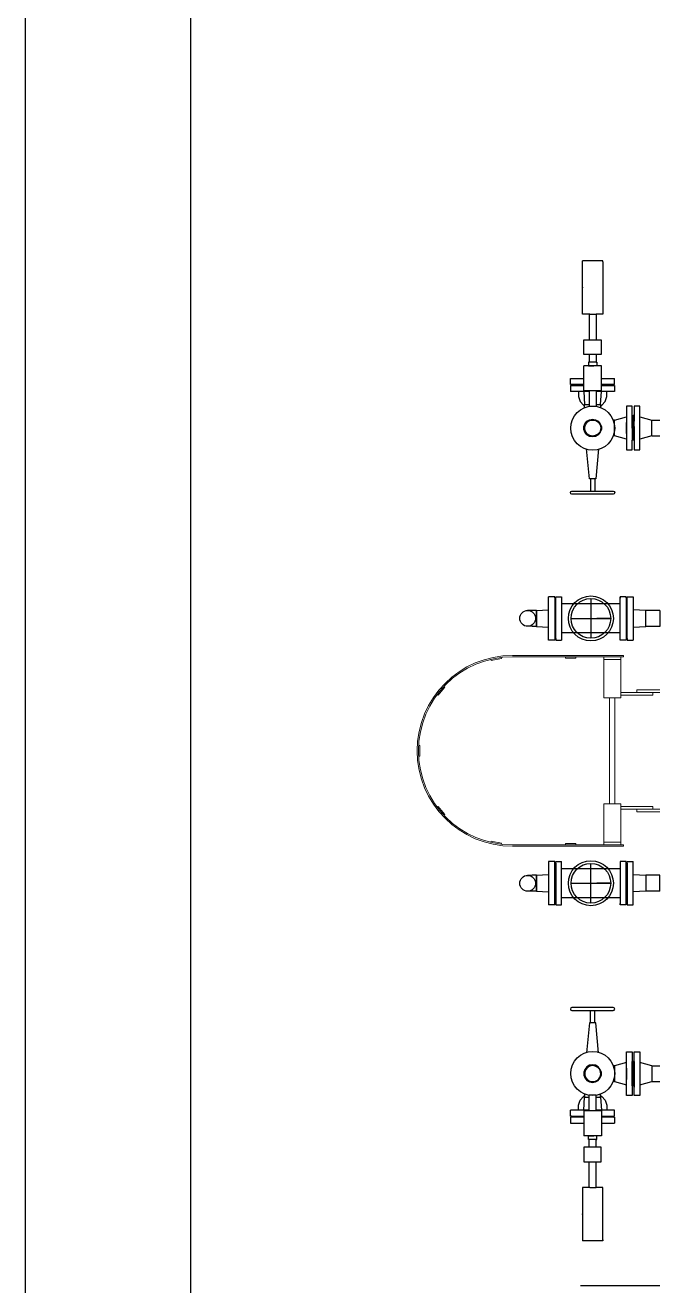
# Model space of a CAD drawing. Header units: millimetres. Extents: x 115735 to 194929, y 30422 to 45272.
# Drawn here: x 173904 to 176302, y 32938 to 37698 of the extents above; entities that cross this region are included whole.
import ezdxf

# ---------------------------------------------------------------- set-up
doc = ezdxf.new("R2010")
doc.units = ezdxf.units.MM
doc.layers.add('09图框与明细表层', color=4, linetype='Continuous')
doc.layers.add('ST_MA_EQUI', color=7, linetype='Continuous', lineweight=15)

msp = doc.modelspace()

# ---------------------------------------------------------------- linework, layer by layer
at = {"color": 0, "lineweight": -3, "ltscale": 10}
for p, q in [((176009.7, 36804.2), (176009.7, 36808.6)), ((176086, 36808.6), (176009.7, 36808.6)), ((176009.7, 36792.9), (176009.7, 36804.2)), ((176086, 36804.2), (176086, 36808.6)), ((176086, 36804.2), (176086, 36792.9)), ((176009.7, 36773.9), (176009.7, 36792.9)), ((176009.7, 36750.3), (176009.7, 36773.9)), ((176009.7, 36722.2), (176009.7, 36750.3)), ((176086, 36792.9), (176086, 36773.9)), ((176086, 36773.9), (176086, 36750.3)), ((176086, 36750.3), (176086, 36722.2)), ((176009.7, 36694.2), (176009.7, 36722.2)), ((176009.7, 36708.8), (176009.7, 36706.5)), ((176086, 36722.2), (176086, 36694.2)), ((176009.7, 36666.1), (176009.7, 36694.2)), ((176009.7, 36642.5), (176009.7, 36666.1)), ((176086, 36694.2), (176086, 36666.1)), ((176086, 36666.1), (176086, 36642.5)), ((176009.7, 36623.4), (176009.7, 36642.5)), ((176009.7, 36611.1), (176009.7, 36623.4)), ((176009.7, 36607.7), (176009.7, 36611.1)), ((176034.4, 36607.7), (176009.7, 36607.7)), ((176037.8, 36607.7), (176034.4, 36607.7)), ((176034.4, 36607.7), (176034.4, 36510.7)), ((176037.8, 36607.7), (176061.3, 36607.7)), ((176061.3, 36607.7), (176061.3, 36510.7)), ((176086, 36607.7), (176061.3, 36607.7)), ((176086, 36642.5), (176086, 36623.4)), ((176086, 36623.4), (176086, 36611.1)), ((176086, 36611.1), (176086, 36607.7)), ((176014.7, 36510.7), (176080.7, 36510.7)), ((176014.7, 36455), (176014.7, 36510.7)), ((176080.7, 36510.7), (176080.7, 36455)), ((176080.7, 36455), (176014.7, 36455)), ((176032.7, 36425.4), (176032.7, 36411.8)), ((176035.4, 36425.4), (176032.7, 36425.4)), ((176035.4, 36455), (176035.4, 36425.4)), ((176043.6, 36425.4), (176035.4, 36425.4)), ((176053.2, 36425.4), (176043.6, 36425.4)), ((176061.3, 36425.4), (176053.2, 36425.4)), ((176061.3, 36455), (176061.3, 36425.4)), ((176061.3, 36425.4), (176064.1, 36425.4)), ((176064.1, 36425.4), (176064.1, 36411.8)), ((176015.4, 36317.7), (176015.4, 36411.8)), ((176081.3, 36411.8), (176015.4, 36411.8)), ((176032.7, 36411.8), (176035.4, 36411.8)), ((176035.4, 36411.8), (176043.6, 36411.8)), ((176043.6, 36411.8), (176053.2, 36411.8)), ((176081.3, 36317.7), (176081.3, 36411.8)), ((175964.8, 36341.7), (175964.8, 36364.2)), ((175964.8, 36364.2), (175968.2, 36364.2)), ((175968.2, 36341.7), (175964.8, 36341.7)), ((175968.2, 36337.2), (175964.8, 36337.2)), ((175964.8, 36337.2), (175964.8, 36314.8)), ((175968.2, 36364.2), (175978.3, 36364.2)), ((175978.3, 36341.7), (175968.2, 36341.7)), ((175968.2, 36337.2), (175978.3, 36337.2)), ((175978.3, 36364.2), (175994, 36364.2)), ((175994, 36341.7), (175978.3, 36341.7)), ((175978.3, 36337.2), (175994, 36337.2)), ((175991.7, 36337.2), (175991.7, 36341.7)), ((175994, 36364.2), (176013.1, 36364.2)), ((176013.1, 36341.7), (175994, 36341.7)), ((175994, 36337.2), (176013.1, 36337.2)), ((176082.7, 36364.2), (176102.9, 36364.2)), ((176102.9, 36341.7), (176082.7, 36341.7)), ((176082.7, 36337.2), (176102.9, 36337.2)), ((176102.9, 36364.2), (176117.5, 36364.2)), ((176117.5, 36341.7), (176102.9, 36341.7)), ((176102.9, 36337.2), (176117.5, 36337.2)), ((176104, 36341.7), (176104, 36337.2)), ((176117.5, 36364.2), (176127.6, 36364.2)), ((176127.6, 36341.7), (176117.5, 36341.7)), ((176117.5, 36337.2), (176127.6, 36337.2)), ((176127.6, 36364.2), (176130.9, 36364.2)), ((176127.6, 36341.7), (176130.9, 36341.7)), ((176127.6, 36337.2), (176130.9, 36337.2)), ((176130.9, 36341.7), (176130.9, 36364.2)), ((176130.9, 36337.2), (176130.9, 36314.8)), ((175968.2, 36314.8), (175964.8, 36314.8)), ((175978.3, 36314.8), (175968.2, 36314.8)), ((175994, 36314.8), (175978.3, 36314.8)), ((176013.1, 36314.8), (175994, 36314.8)), ((175995.1, 36314.8), (175995.1, 36295.7)), ((175995.1, 36295.7), (176000.7, 36277.7)), ((176000.7, 36277.7), (176013.1, 36263.1)), ((176036.6, 36314.8), (176013.1, 36314.8)), ((176014.2, 36314.8), (176017.6, 36266.5)), ((176081.3, 36317.7), (176015.4, 36317.7)), ((176035.4, 36317.7), (176035.4, 36258.3)), ((176082.7, 36314.8), (176060.2, 36314.8)), ((176061.3, 36317.7), (176061.3, 36258.3)), ((176078.2, 36266.5), (176081.5, 36314.8)), ((176102.9, 36314.8), (176082.7, 36314.8)), ((176082.7, 36263.1), (176095, 36277.7)), ((176095, 36277.7), (176101.7, 36295.7)), ((176101.7, 36295.7), (176101.7, 36314.8)), ((176117.5, 36314.8), (176102.9, 36314.8)), ((176127.6, 36314.8), (176117.5, 36314.8)), ((176130.9, 36314.8), (176127.6, 36314.8)), ((176013.1, 36263.1), (176017.6, 36259.8)), ((176017.6, 36253), (176017.6, 36266.5)), ((176017.6, 36266.5), (176034.4, 36266.5)), ((176017.6, 36266.5), (176034.4, 36266.5)), ((176020.9, 36266.5), (176034.4, 36266.5)), ((176061.3, 36258.3), (176035.4, 36258.3)), ((176061.3, 36266.5), (176075.9, 36266.5)), ((176061.3, 36266.5), (176078.2, 36266.5)), ((176061.3, 36266.5), (176078.2, 36266.5)), ((176078.2, 36266.5), (176078.2, 36253)), ((176078.2, 36259.8), (176082.7, 36263.1)), ((176196.9, 36259.8), (176175.9, 36259.8)), ((176175.9, 36259.8), (176175.9, 36094.8)), ((176196.9, 36177.3), (176196.9, 36259.8)), ((176205.4, 36259.8), (176205.4, 36202.7)), ((176205.4, 36259.8), (176205.4, 36202.7)), ((176226.4, 36259.8), (176205.4, 36259.8)), ((176205.4, 36136.5), (176205.4, 36228.5)), ((176226.4, 36140.5), (176226.4, 36259.8)), ((176015.3, 36183.4), (176018.7, 36193.5)), ((176015.3, 36171.1), (176015.3, 36183.4)), ((176018.7, 36193.5), (176026.5, 36202.5)), ((176018.7, 36182.3), (176022, 36192.4)), ((176018.7, 36172.2), (176018.7, 36182.3)), ((176022, 36192.4), (176028.8, 36200.3)), ((176026.5, 36202.5), (176036.6, 36208.1)), ((176028.8, 36200.3), (176037.8, 36205.9)), ((176036.6, 36208.1), (176047.9, 36210.4)), ((176037.8, 36205.9), (176047.9, 36207)), ((176047.9, 36210.4), (176059.1, 36208.1)), ((176047.9, 36207), (176053.4, 36206.8)), ((176053.4, 36206.8), (176058.7, 36205.6)), ((176058.7, 36205.6), (176063.4, 36203.6)), ((176059.1, 36208.1), (176069.2, 36202.5)), ((176063.4, 36203.6), (176067.7, 36200.7)), ((176067.7, 36200.7), (176071.4, 36197.1)), ((176069.2, 36202.5), (176077, 36193.5)), ((176071.4, 36197.1), (176074.4, 36193)), ((176074.4, 36193), (176076.6, 36188.3)), ((176076.6, 36188.3), (176078.1, 36183.2)), ((176077, 36193.5), (176081.5, 36183.4)), ((176078.1, 36183.2), (176078.6, 36177.8)), ((176078.6, 36177.8), (176078.2, 36172.2)), ((176081.5, 36183.4), (176081.5, 36171.1)), ((176130.9, 36207.3), (176125.2, 36207.3)), ((176130.9, 36207.3), (176175.9, 36219.3)), ((176130.9, 36147.3), (176130.9, 36207.3)), ((176175.9, 36219.3), (176175.9, 36135.3)), ((176175.9, 36156.7), (176175.9, 36198.7)), ((176198.9, 36223.3), (176196.9, 36223.3)), ((176196.9, 36223.3), (176196.9, 36131.3)), ((176203.4, 36223.3), (176198.9, 36223.3)), ((176198.9, 36223.3), (176198.9, 36131.3)), ((176198.9, 36177.3), (176198.9, 36223.3)), ((176198.9, 36131.3), (176198.9, 36223.3)), ((176198.9, 36207.3), (176198.9, 36147.3)), ((176203.4, 36131.3), (176203.4, 36223.3)), ((176205.4, 36223.3), (176203.4, 36223.3)), ((176203.4, 36147.3), (176203.4, 36207.3)), ((176203.4, 36177.3), (176203.4, 36131.3)), ((176205.4, 36131.3), (176205.4, 36223.3)), ((176205.4, 36131.3), (176205.4, 36223.3)), ((176205.4, 36182.5), (176205.4, 36100)), ((176205.4, 36177.3), (176205.4, 36094.8)), ((176226.4, 36219.3), (176271.4, 36207.3)), ((176226.4, 36094.8), (176226.4, 36219.3)), ((176226.4, 36219.3), (176271.4, 36207.3)), ((176271.4, 36207.3), (176301.9, 36207.3)), ((176271.4, 36147.3), (176271.4, 36207.3)), ((176271.4, 36207.3), (176301.9, 36207.3)), ((176271.4, 36147.3), (176271.4, 36207.3)), ((176018.7, 36161), (176015.3, 36171.1)), ((176022, 36162.1), (176018.7, 36172.2)), ((176026.5, 36152), (176018.7, 36161)), ((176028.8, 36154.3), (176022, 36162.1)), ((176036.6, 36145.3), (176026.5, 36152)), ((176037.8, 36148.6), (176028.8, 36154.3)), ((176047.9, 36144.2), (176036.6, 36145.3)), ((176047.9, 36146.4), (176037.8, 36148.6)), ((176058, 36148.6), (176047.9, 36146.4)), ((176059.1, 36145.3), (176047.9, 36144.2)), ((176068.1, 36154.3), (176058, 36148.6)), ((176069.2, 36152), (176059.1, 36145.3)), ((176074.8, 36162.1), (176068.1, 36154.3)), ((176077, 36161), (176069.2, 36152)), ((176078.2, 36172.2), (176074.8, 36162.1)), ((176081.5, 36171.1), (176077, 36161)), ((176130.9, 36147.3), (176125.2, 36147.3)), ((176175.9, 36135.3), (176130.9, 36147.3)), ((176196.9, 36131.3), (176198.9, 36131.3)), ((176196.9, 36094.8), (176196.9, 36131.3)), ((176198.9, 36131.3), (176198.9, 36147.3)), ((176203.4, 36131.3), (176198.9, 36131.3)), ((176203.4, 36131.3), (176205.4, 36131.3)), ((176203.4, 36131.3), (176205.4, 36131.3)), ((176271.4, 36147.3), (176226.4, 36135.3)), ((176271.4, 36147.3), (176226.4, 36135.3)), ((176271.4, 36147.3), (176301.9, 36147.3)), ((176271.4, 36147.3), (176301.9, 36147.3)), ((176035.9, 35984.9), (176024.9, 36098.7)), ((176070.8, 36098.7), (176059.9, 35984.9)), ((176175.9, 36094.8), (176196.9, 36094.8)), ((176205.4, 36094.8), (176226.4, 36094.8)), ((175965.7, 35937.5), (175969.9, 35939.3)), ((175969.9, 35939.3), (176125.9, 35939.3)), ((176059.9, 35984.9), (176035.9, 35984.9)), ((176039.9, 35984.9), (176039.9, 35939.3)), ((176055.9, 35984.9), (176055.9, 35939.3)), ((176125.9, 35939.3), (176130, 35937.5)), ((175964, 35933.3), (175965.7, 35937.5)), ((175965.7, 35929.1), (175964, 35933.3)), ((175969.9, 35927.3), (175965.7, 35929.1)), ((175985.3, 35927.3), (175969.9, 35927.3)), ((176125.9, 35927.3), (175985.3, 35927.3)), ((176130, 35929.1), (176125.9, 35927.3)), ((176130, 35937.5), (176131.7, 35933.3)), ((176131.7, 35933.3), (176130, 35929.1)), ((175965.7, 33987.5), (175964, 33983.2)), ((175969.9, 33989.2), (175965.7, 33987.5)), ((175985.3, 33989.2), (175969.9, 33989.2)), ((176125.9, 33989.2), (175985.3, 33989.2)), ((176130, 33987.5), (176125.9, 33989.2)), ((176131.7, 33983.2), (176130, 33987.5)), ((175964, 33983.2), (175965.7, 33979)), ((175965.7, 33979), (175969.9, 33977.2)), ((175969.9, 33977.2), (176125.9, 33977.2)), ((176039.9, 33931.6), (176039.9, 33977.2)), ((176055.9, 33931.6), (176055.9, 33977.2)), ((176125.9, 33977.2), (176130, 33979)), ((176130, 33979), (176131.7, 33983.2)), ((176035.9, 33931.6), (176024.9, 33817.9)), ((176059.9, 33931.6), (176035.9, 33931.6)), ((176070.8, 33817.9), (176059.9, 33931.6)), ((176175.9, 33656.8), (176175.9, 33821.8)), ((176175.9, 33821.8), (176196.9, 33821.8)), ((176196.9, 33821.8), (176196.9, 33785.3)), ((176205.4, 33739.3), (176205.4, 33821.8)), ((176205.4, 33821.8), (176226.4, 33821.8)), ((176205.4, 33734), (176205.4, 33816.5)), ((176226.4, 33821.8), (176226.4, 33697.3)), ((176018.7, 33755.5), (176015.3, 33745.4)), ((176026.5, 33764.5), (176018.7, 33755.5)), ((176022, 33754.4), (176018.7, 33744.3)), ((176028.8, 33762.3), (176022, 33754.4)), ((176036.6, 33771.3), (176026.5, 33764.5)), ((176037.8, 33767.9), (176028.8, 33762.3)), ((176047.9, 33772.4), (176036.6, 33771.3)), ((176047.9, 33770.1), (176037.8, 33767.9)), ((176059.1, 33771.3), (176047.9, 33772.4)), ((176058, 33767.9), (176047.9, 33770.1)), ((176068.1, 33762.3), (176058, 33767.9)), ((176069.2, 33764.5), (176059.1, 33771.3)), ((176074.8, 33754.4), (176068.1, 33762.3)), ((176077, 33755.5), (176069.2, 33764.5)), ((176078.2, 33744.3), (176074.8, 33754.4)), ((176081.5, 33745.4), (176077, 33755.5)), ((176130.9, 33769.3), (176125.2, 33769.3)), ((176175.9, 33781.3), (176130.9, 33769.3)), ((176130.9, 33769.3), (176130.9, 33709.3)), ((176175.9, 33697.3), (176175.9, 33781.3)), ((176175.9, 33759.8), (176175.9, 33717.8)), ((176196.9, 33693.3), (176196.9, 33785.3)), ((176196.9, 33785.3), (176198.9, 33785.3)), ((176203.4, 33785.3), (176198.9, 33785.3)), ((176198.9, 33693.3), (176198.9, 33785.3)), ((176198.9, 33785.3), (176198.9, 33769.3)), ((176198.9, 33785.3), (176198.9, 33693.3)), ((176198.9, 33709.3), (176198.9, 33769.3)), ((176203.4, 33739.3), (176203.4, 33785.3)), ((176203.4, 33785.3), (176205.4, 33785.3)), ((176203.4, 33785.3), (176203.4, 33693.3)), ((176203.4, 33785.3), (176205.4, 33785.3)), ((176203.4, 33769.3), (176203.4, 33709.3)), ((176205.4, 33785.3), (176205.4, 33693.3)), ((176205.4, 33785.3), (176205.4, 33693.3)), ((176205.4, 33780), (176205.4, 33688)), ((176271.4, 33769.3), (176226.4, 33781.3)), ((176271.4, 33769.3), (176226.4, 33781.3)), ((176226.4, 33776), (176226.4, 33656.8)), ((176271.4, 33769.3), (176271.4, 33709.3)), ((176271.4, 33769.3), (176301.9, 33769.3)), ((176015.3, 33745.4), (176015.3, 33733.1)), ((176015.3, 33733.1), (176018.7, 33723)), ((176018.7, 33744.3), (176018.7, 33734.2)), ((176018.7, 33734.2), (176022, 33724.1)), ((176018.7, 33723), (176026.5, 33714)), ((176022, 33724.1), (176028.8, 33716.3)), ((176026.5, 33714), (176036.6, 33708.4)), ((176028.8, 33716.3), (176037.8, 33710.6)), ((176036.6, 33708.4), (176047.9, 33706.2)), ((176037.8, 33710.6), (176047.9, 33709.5)), ((176047.9, 33709.5), (176053.4, 33709.7)), ((176047.9, 33706.2), (176059.1, 33708.4)), ((176053.4, 33709.7), (176058.7, 33710.9)), ((176058.7, 33710.9), (176063.4, 33713)), ((176059.1, 33708.4), (176069.2, 33714)), ((176063.4, 33713), (176067.7, 33715.8)), ((176067.7, 33715.8), (176071.4, 33719.4)), ((176069.2, 33714), (176077, 33723)), ((176071.4, 33719.4), (176074.4, 33723.6)), ((176074.4, 33723.6), (176076.6, 33728.2)), ((176076.6, 33728.2), (176078.1, 33733.3)), ((176077, 33723), (176081.5, 33733.1)), ((176078.1, 33733.3), (176078.6, 33738.7)), ((176078.6, 33738.7), (176078.2, 33744.3)), ((176081.5, 33733.1), (176081.5, 33745.4)), ((176130.9, 33709.3), (176125.2, 33709.3)), ((176130.9, 33709.3), (176175.9, 33697.3)), ((176196.9, 33739.3), (176196.9, 33656.8)), ((176198.9, 33739.3), (176198.9, 33693.3)), ((176205.4, 33656.8), (176205.4, 33713.8)), ((176205.4, 33656.8), (176205.4, 33713.8)), ((176226.4, 33697.3), (176271.4, 33709.3)), ((176226.4, 33697.3), (176271.4, 33709.3)), ((176271.4, 33709.3), (176301.9, 33709.3)), ((176000.7, 33638.8), (176013.1, 33653.4)), ((176013.1, 33653.4), (176017.6, 33656.8)), ((176017.6, 33663.5), (176017.6, 33650)), ((176061.3, 33658.3), (176035.4, 33658.3)), ((176035.4, 33598.9), (176035.4, 33658.3)), ((176061.3, 33598.9), (176061.3, 33658.3)), ((176078.2, 33650), (176078.2, 33663.5)), ((176078.2, 33656.8), (176082.7, 33653.4)), ((176082.7, 33653.4), (176095, 33638.8)), ((176196.9, 33656.8), (176175.9, 33656.8)), ((176198.9, 33693.3), (176196.9, 33693.3)), ((176203.4, 33693.3), (176198.9, 33693.3)), ((176205.4, 33693.3), (176203.4, 33693.3)), ((176226.4, 33656.8), (176205.4, 33656.8)), ((175995.1, 33620.9), (176000.7, 33638.8)), ((175995.1, 33601.8), (175995.1, 33620.9)), ((176014.2, 33601.8), (176017.6, 33650)), ((176017.6, 33650), (176034.4, 33650)), ((176017.6, 33650), (176034.4, 33650)), ((176020.9, 33650), (176034.4, 33650)), ((176061.3, 33650), (176075.9, 33650)), ((176061.3, 33650), (176078.2, 33650)), ((176061.3, 33650), (176078.2, 33650)), ((176078.2, 33650), (176081.5, 33601.8)), ((176095, 33638.8), (176101.7, 33620.9)), ((176101.7, 33620.9), (176101.7, 33601.8)), ((175968.2, 33601.8), (175964.8, 33601.8)), ((175964.8, 33579.3), (175964.8, 33601.8)), ((175968.2, 33579.3), (175964.8, 33579.3)), ((175964.8, 33574.8), (175964.8, 33552.4)), ((175968.2, 33574.8), (175964.8, 33574.8)), ((175978.3, 33601.8), (175968.2, 33601.8)), ((175968.2, 33579.3), (175978.3, 33579.3)), ((175978.3, 33574.8), (175968.2, 33574.8)), ((175994, 33601.8), (175978.3, 33601.8)), ((175978.3, 33579.3), (175994, 33579.3)), ((175994, 33574.8), (175978.3, 33574.8)), ((175991.7, 33579.3), (175991.7, 33574.8)), ((176013.1, 33601.8), (175994, 33601.8)), ((175994, 33579.3), (176013.1, 33579.3)), ((176013.1, 33574.8), (175994, 33574.8)), ((176036.6, 33601.8), (176013.1, 33601.8)), ((176015.4, 33598.9), (176015.4, 33504.8)), ((176081.3, 33598.9), (176015.4, 33598.9)), ((176082.7, 33601.8), (176060.2, 33601.8)), ((176081.3, 33598.9), (176081.3, 33504.8)), ((176102.9, 33601.8), (176082.7, 33601.8)), ((176082.7, 33579.3), (176102.9, 33579.3)), ((176102.9, 33574.8), (176082.7, 33574.8)), ((176117.5, 33601.8), (176102.9, 33601.8)), ((176102.9, 33579.3), (176117.5, 33579.3)), ((176117.5, 33574.8), (176102.9, 33574.8)), ((176104, 33574.8), (176104, 33579.3)), ((176127.6, 33601.8), (176117.5, 33601.8)), ((176117.5, 33579.3), (176127.6, 33579.3)), ((176127.6, 33574.8), (176117.5, 33574.8)), ((176130.9, 33601.8), (176127.6, 33601.8)), ((176127.6, 33579.3), (176130.9, 33579.3)), ((176127.6, 33574.8), (176130.9, 33574.8)), ((176130.9, 33579.3), (176130.9, 33601.8)), ((176130.9, 33574.8), (176130.9, 33552.4)), ((175964.8, 33552.4), (175968.2, 33552.4)), ((175968.2, 33552.4), (175978.3, 33552.4)), ((175978.3, 33552.4), (175994, 33552.4)), ((175994, 33552.4), (176013.1, 33552.4)), ((176082.7, 33552.4), (176102.9, 33552.4)), ((176102.9, 33552.4), (176117.5, 33552.4)), ((176117.5, 33552.4), (176127.6, 33552.4)), ((176127.6, 33552.4), (176130.9, 33552.4)), ((176081.3, 33504.8), (176015.4, 33504.8)), ((176032.7, 33491.1), (176032.7, 33504.8)), ((176032.7, 33504.8), (176035.4, 33504.8)), ((176035.4, 33491.1), (176032.7, 33491.1)), ((176035.4, 33504.8), (176043.6, 33504.8)), ((176043.6, 33491.1), (176035.4, 33491.1)), ((176035.4, 33461.5), (176035.4, 33491.1)), ((176043.6, 33504.8), (176053.2, 33504.8)), ((176053.2, 33491.1), (176043.6, 33491.1)), ((176061.3, 33491.1), (176053.2, 33491.1)), ((176061.3, 33491.1), (176064.1, 33491.1)), ((176061.3, 33461.5), (176061.3, 33491.1)), ((176064.1, 33491.1), (176064.1, 33504.8)), ((176080.7, 33461.5), (176014.7, 33461.5)), ((176014.7, 33461.5), (176014.7, 33405.9)), ((176080.7, 33405.9), (176080.7, 33461.5)), ((176014.7, 33405.9), (176080.7, 33405.9)), ((176034.4, 33308.8), (176034.4, 33405.9)), ((176061.3, 33308.8), (176061.3, 33405.9)), ((176034.4, 33308.8), (176009.7, 33308.8)), ((176009.7, 33308.8), (176009.7, 33305.4)), ((176009.7, 33305.4), (176009.7, 33293.1)), ((176009.7, 33293.1), (176009.7, 33274)), ((176009.7, 33274), (176009.7, 33250.4)), ((176037.8, 33308.8), (176034.4, 33308.8)), ((176037.8, 33308.8), (176061.3, 33308.8)), ((176086, 33308.8), (176061.3, 33308.8)), ((176086, 33305.4), (176086, 33308.8)), ((176086, 33293.1), (176086, 33305.4)), ((176086, 33274), (176086, 33293.1)), ((176086, 33250.4), (176086, 33274)), ((176009.7, 33250.4), (176009.7, 33222.4)), ((176086, 33222.4), (176086, 33250.4)), ((176009.7, 33222.4), (176009.7, 33194.3)), ((176009.7, 33207.8), (176009.7, 33210)), ((176009.7, 33194.3), (176009.7, 33166.3)), ((176086, 33194.3), (176086, 33222.4)), ((176086, 33166.3), (176086, 33194.3)), ((176009.7, 33166.3), (176009.7, 33142.7)), ((176009.7, 33142.7), (176009.7, 33123.6)), ((176086, 33142.7), (176086, 33166.3)), ((176086, 33123.6), (176086, 33142.7)), ((176009.7, 33123.6), (176009.7, 33112.4)), ((176009.7, 33112.4), (176009.7, 33107.9)), ((176086, 33107.9), (176009.7, 33107.9)), ((176086, 33112.4), (176086, 33123.6)), ((176086, 33112.4), (176086, 33107.9))]:
    msp.add_line(p, q, dxfattribs=at)
at = {"color": 8, "lineweight": -3, "ltscale": 10}
for p, q in [((175881.9, 35536), (175881.9, 35540.1)), ((175905, 35540.1), (175881.9, 35540.1)), ((175881.9, 35521), (175881.9, 35536)), ((175881.9, 35499.2), (175881.9, 35521)), ((175905, 35536), (175905, 35540.1)), ((175905, 35536), (175905, 35521)), ((175905, 35521), (175905, 35499.2)), ((175905, 35514.2), (175909.1, 35514.2)), ((175909.1, 35540.1), (175931, 35540.1)), ((175909.1, 35536), (175909.1, 35540.1)), ((175909.1, 35540.1), (175931, 35540.1)), ((175909.1, 35521), (175909.1, 35536)), ((175909.1, 35499.2), (175909.1, 35521)), ((175931, 35540.1), (175931, 35376.5)), ((176151.9, 35513), (175931, 35513)), ((176041.4, 35533.3), (176041.4, 35383.3)), ((176151.9, 35376.5), (176151.9, 35540.1)), ((176151.9, 35540.1), (176151.9, 35534.6)), ((176175, 35540.1), (176151.9, 35540.1)), ((176175, 35536), (176175, 35540.1)), ((176175, 35536), (176175, 35521)), ((176175, 35521), (176175, 35499.2)), ((176175, 35514.2), (176179.1, 35514.2)), ((176179.1, 35540.1), (176201, 35540.1)), ((176179.1, 35536), (176179.1, 35540.1)), ((176179.1, 35521), (176179.1, 35536)), ((176179.1, 35499.2), (176179.1, 35521)), ((176201, 35540.1), (176201, 35536)), ((176201, 35536), (176201, 35521)), ((176201, 35521), (176201, 35499.2)), ((175835.5, 35488.3), (175802.5, 35488.5)), ((175835.5, 35488.3), (175819, 35488.3)), ((175835.5, 35488.3), (175881.9, 35491)), ((175835.5, 35428.3), (175835.5, 35488.3)), ((175835.5, 35488.3), (175835.5, 35428.3)), ((175881.9, 35473.3), (175881.9, 35499.2)), ((175881.9, 35444.6), (175881.9, 35473.3)), ((175905, 35499.2), (175905, 35473.3)), ((175905, 35473.3), (175905, 35444.6)), ((175909.1, 35473.3), (175909.1, 35499.2)), ((175909.1, 35444.6), (175909.1, 35473.3)), ((176175, 35499.2), (176175, 35473.3)), ((176175, 35473.3), (176175, 35444.6)), ((176179.1, 35473.3), (176179.1, 35499.2)), ((176179.1, 35444.6), (176179.1, 35473.3)), ((176201, 35499.2), (176201, 35473.3)), ((176248.7, 35488.3), (176201, 35491)), ((176201, 35473.3), (176201, 35444.6)), ((176202.4, 35491), (176202.4, 35490.9)), ((176248.7, 35428.3), (176248.7, 35488.3)), ((176301.9, 35488.3), (176248.7, 35488.3)), ((176248.7, 35482.3), (176248.7, 35488.3)), ((176248.7, 35482.3), (176248.7, 35488.3)), ((176248.7, 35476.3), (176248.7, 35482.3)), ((176248.7, 35476.3), (176248.7, 35482.3)), ((176248.7, 35470.3), (176248.7, 35476.3)), ((176248.7, 35470.3), (176248.7, 35476.3)), ((176248.7, 35464.3), (176248.7, 35470.3)), ((176248.7, 35464.3), (176248.7, 35470.3)), ((176248.7, 35458.3), (176248.7, 35464.3)), ((176248.7, 35458.3), (176248.7, 35464.3)), ((176301.9, 35488.3), (176301.9, 35428.3)), ((175835.5, 35428.3), (175802.5, 35428.5)), ((175835.5, 35428.3), (175819, 35428.3)), ((175835.5, 35428.3), (175881.9, 35425.5)), ((175881.9, 35417.4), (175881.9, 35444.6)), ((175881.9, 35395.5), (175881.9, 35417.4)), ((175905, 35444.6), (175905, 35417.4)), ((175905, 35417.4), (175905, 35395.5)), ((175909.1, 35417.4), (175909.1, 35444.6)), ((175909.1, 35395.5), (175909.1, 35417.4)), ((175966.4, 35458.3), (176116.4, 35458.3)), ((176116.4, 35458.3), (176064, 35458.3)), ((176175, 35444.6), (176175, 35417.4)), ((176175, 35417.4), (176175, 35395.5)), ((176179.1, 35417.4), (176179.1, 35444.6)), ((176179.1, 35395.5), (176179.1, 35417.4)), ((176201, 35444.6), (176201, 35417.4)), ((176201, 35425.5), (176248.7, 35428.3)), ((176201, 35417.4), (176201, 35395.5)), ((176248.7, 35452.3), (176248.7, 35458.3)), ((176248.7, 35452.3), (176248.7, 35458.3)), ((176248.7, 35446.3), (176248.7, 35452.3)), ((176248.7, 35446.3), (176248.7, 35452.3)), ((176248.7, 35440.3), (176248.7, 35446.3)), ((176248.7, 35440.3), (176248.7, 35446.3)), ((176248.7, 35434.3), (176248.7, 35440.3)), ((176248.7, 35434.3), (176248.7, 35440.3)), ((176248.7, 35428.3), (176248.7, 35434.3)), ((176248.7, 35428.3), (176248.7, 35434.3)), ((176301.9, 35428.3), (176248.7, 35428.3)), ((175881.9, 35381.9), (175881.9, 35395.5)), ((175881.9, 35376.5), (175881.9, 35381.9)), ((175905, 35376.5), (175881.9, 35376.5)), ((175909.1, 35403.7), (175905, 35403.7)), ((175905, 35395.5), (175905, 35381.9)), ((175905, 35381.9), (175905, 35376.5)), ((175909.1, 35381.9), (175909.1, 35395.5)), ((175909.1, 35381.9), (175909.1, 35376.5)), ((175909.1, 35376.5), (175931, 35376.5)), ((176151.9, 35403.6), (175931, 35403.6)), ((176175, 35376.5), (176151.9, 35376.5)), ((176179.1, 35403.7), (176175, 35403.7)), ((176175, 35395.5), (176175, 35381.9)), ((176175, 35381.9), (176175, 35376.5)), ((176179.1, 35381.9), (176179.1, 35395.5)), ((176179.1, 35381.9), (176179.1, 35376.5)), ((176179.1, 35376.5), (176201, 35376.5)), ((176201, 35395.5), (176201, 35381.9)), ((176201, 35381.9), (176201, 35376.5)), ((175881.9, 34540.1), (175881.9, 34534.6)), ((175905, 34540.1), (175881.9, 34540.1)), ((175881.9, 34534.6), (175881.9, 34521)), ((175881.9, 34521), (175881.9, 34499.2)), ((175905, 34534.6), (175905, 34540.1)), ((175905, 34521), (175905, 34534.6)), ((175905, 34499.2), (175905, 34521)), ((175909.1, 34512.8), (175905, 34512.8)), ((175909.1, 34534.6), (175909.1, 34540.1)), ((175909.1, 34540.1), (175931, 34540.1)), ((175909.1, 34534.6), (175909.1, 34521)), ((175909.1, 34521), (175909.1, 34499.2)), ((175931, 34376.5), (175931, 34540.1)), ((176151.9, 34513), (175931, 34513)), ((176041.4, 34383.3), (176041.4, 34533.3)), ((176175, 34540.1), (176151.9, 34540.1)), ((176151.9, 34540.1), (176151.9, 34376.5)), ((176175, 34534.6), (176175, 34540.1)), ((176175, 34521), (176175, 34534.6)), ((176175, 34499.2), (176175, 34521)), ((176179.1, 34512.8), (176175, 34512.8)), ((176179.1, 34534.6), (176179.1, 34540.1)), ((176179.1, 34540.1), (176201, 34540.1)), ((176179.1, 34534.6), (176179.1, 34521)), ((176179.1, 34521), (176179.1, 34499.2)), ((176201, 34534.6), (176201, 34540.1)), ((176201, 34521), (176201, 34534.6)), ((176201, 34499.2), (176201, 34521)), ((175835.5, 34488.3), (175802.5, 34488.1)), ((175835.5, 34488.3), (175819, 34488.3)), ((175835.5, 34488.3), (175881.9, 34491)), ((175835.5, 34488.3), (175835.5, 34428.3)), ((175835.5, 34428.3), (175835.5, 34488.3)), ((175881.9, 34499.2), (175881.9, 34471.9)), ((175881.9, 34471.9), (175881.9, 34443.3)), ((175905, 34471.9), (175905, 34499.2)), ((175905, 34443.3), (175905, 34471.9)), ((175909.1, 34499.2), (175909.1, 34471.9)), ((175909.1, 34471.9), (175909.1, 34443.3)), ((176175, 34471.9), (176175, 34499.2)), ((176175, 34443.3), (176175, 34471.9)), ((176179.1, 34499.2), (176179.1, 34471.9)), ((176179.1, 34471.9), (176179.1, 34443.3)), ((176201, 34471.9), (176201, 34499.2)), ((176201, 34491), (176248.7, 34488.3)), ((176201, 34443.3), (176201, 34471.9)), ((176248.7, 34488.3), (176248.7, 34428.3)), ((176301.9, 34488.3), (176248.7, 34488.3)), ((176248.7, 34488.3), (176248.7, 34482.3)), ((176248.7, 34488.3), (176248.7, 34482.3)), ((176248.7, 34482.3), (176248.7, 34476.3)), ((176248.7, 34482.3), (176248.7, 34476.3)), ((176248.7, 34476.3), (176248.7, 34470.3)), ((176248.7, 34476.3), (176248.7, 34470.3)), ((176248.7, 34470.3), (176248.7, 34464.3)), ((176248.7, 34470.3), (176248.7, 34464.3)), ((176248.7, 34464.3), (176248.7, 34458.3)), ((176248.7, 34464.3), (176248.7, 34458.3)), ((176301.9, 34428.3), (176301.9, 34488.3)), ((175835.5, 34428.3), (175802.5, 34428.1)), ((175835.5, 34428.3), (175819, 34428.3)), ((175835.5, 34428.3), (175881.9, 34425.5)), ((175881.9, 34443.3), (175881.9, 34417.4)), ((175881.9, 34417.4), (175881.9, 34395.5)), ((175905, 34417.4), (175905, 34443.3)), ((175905, 34395.5), (175905, 34417.4)), ((175909.1, 34443.3), (175909.1, 34417.4)), ((175909.1, 34417.4), (175909.1, 34395.5)), ((175966.4, 34458.3), (176116.4, 34458.3)), ((176116.4, 34458.3), (176064, 34458.3)), ((176175, 34417.4), (176175, 34443.3)), ((176175, 34395.5), (176175, 34417.4)), ((176179.1, 34443.3), (176179.1, 34417.4)), ((176179.1, 34417.4), (176179.1, 34395.5)), ((176201, 34417.4), (176201, 34443.3)), ((176248.7, 34428.3), (176201, 34425.5)), ((176201, 34395.5), (176201, 34417.4)), ((176202.4, 34425.5), (176202.4, 34425.6)), ((176248.7, 34458.3), (176248.7, 34452.3)), ((176248.7, 34458.3), (176248.7, 34452.3)), ((176248.7, 34452.3), (176248.7, 34446.3)), ((176248.7, 34452.3), (176248.7, 34446.3)), ((176248.7, 34446.3), (176248.7, 34440.3)), ((176248.7, 34446.3), (176248.7, 34440.3)), ((176248.7, 34440.3), (176248.7, 34434.3)), ((176248.7, 34440.3), (176248.7, 34434.3)), ((176248.7, 34434.3), (176248.7, 34428.3)), ((176248.7, 34434.3), (176248.7, 34428.3)), ((176301.9, 34428.3), (176248.7, 34428.3)), ((175881.9, 34395.5), (175881.9, 34380.5)), ((175881.9, 34380.5), (175881.9, 34376.5)), ((175905, 34376.5), (175881.9, 34376.5)), ((175905, 34402.4), (175909.1, 34402.4)), ((175905, 34380.5), (175905, 34395.5)), ((175905, 34380.5), (175905, 34376.5)), ((175909.1, 34395.5), (175909.1, 34380.5)), ((175909.1, 34380.5), (175909.1, 34376.5)), ((175909.1, 34376.5), (175931, 34376.5)), ((175909.1, 34376.5), (175931, 34376.5)), ((176151.9, 34403.6), (175931, 34403.6)), ((176151.9, 34376.5), (176151.9, 34381.9)), ((176175, 34376.5), (176151.9, 34376.5)), ((176175, 34402.4), (176179.1, 34402.4)), ((176175, 34380.5), (176175, 34395.5)), ((176175, 34380.5), (176175, 34376.5)), ((176179.1, 34395.5), (176179.1, 34380.5)), ((176179.1, 34380.5), (176179.1, 34376.5)), ((176179.1, 34376.5), (176201, 34376.5)), ((176201, 34380.5), (176201, 34395.5)), ((176201, 34376.5), (176201, 34380.5))]:
    msp.add_line(p, q, dxfattribs=at)
at = {"color": 8}
msp.add_line((176301.9, 32938.3), (176001.9, 32938.3), dxfattribs=at)
at = {"color": 0, "lineweight": -3, "ltscale": 10}
for centre in [(176048.4, 36176.7), (176048.4, 33739.8)]:
    msp.add_circle(centre, 83.1, dxfattribs=at)
at = {"color": 8, "lineweight": -3, "ltscale": 10}
for centre, radius in [((176041.4, 35458.3), 85), ((176041.4, 35458.3), 75), ((175802.5, 35458.5), 30), ((176041.4, 34458.3), 85), ((176041.4, 34458.3), 75), ((175802.5, 34458.1), 30)]:
    msp.add_circle(centre, radius, dxfattribs=at)
at = {"layer": '09图框与明细表层', "color": 4}
for p, q in [((173903.9, 45271.8), (173903.9, 30421.8)), ((174528.9, 45021.8), (174528.9, 30671.8))]:
    msp.add_line(p, q, dxfattribs=at)
at = {"layer": 'ST_MA_EQUI', "color": 8}
for p, q in [((175664.4, 35299.5), (175663.6, 35303.9)), ((175703.8, 35306.4), (175664.4, 35299.5)), ((175703.8, 35306.4), (175703, 35310.8)), ((176164.9, 35318.3), (175744.9, 35318.3)), ((176164.9, 35313.3), (175744.9, 35313.3)), ((175944.9, 35308.3), (175944.9, 35313.3)), ((175984.9, 35308.3), (175944.9, 35308.3)), ((175984.9, 35308.3), (175984.9, 35313.3)), ((176089.9, 35313.3), (176089.9, 35303.3)), ((176164.9, 35313.3), (176089.9, 35313.3)), ((176089.9, 35168.3), (176089.9, 35303.3)), ((176154.9, 35303.3), (176089.9, 35303.3)), ((176154.9, 35313.3), (176154.9, 35303.3)), ((176154.9, 35168.3), (176154.9, 35303.3)), ((176164.9, 35318.3), (176164.9, 35313.3)), ((175489.6, 35198.6), (175463.9, 35167.9)), ((175489.6, 35198.6), (175486.2, 35201.4)), ((176154.9, 35178.3), (176274.9, 35178.3)), ((176214.9, 35188.3), (176214.9, 35178.3)), ((176214.9, 35188.3), (176301.9, 35188.3)), ((176274.9, 35178.3), (176274.9, 35168.3)), ((176274.9, 35178.3), (176301.9, 35178.3)), ((175463.9, 35167.9), (175460.5, 35170.8)), ((176089.9, 35168.3), (176089.9, 35158.3)), ((176089.9, 35158.3), (176154.9, 35158.3)), ((176112.4, 34758.3), (176112.4, 35158.3)), ((176112.4, 34758.3), (176112.4, 35158.3)), ((176132.4, 34758.3), (176132.4, 35158.3)), ((176132.4, 34758.3), (176132.4, 35158.3)), ((176154.9, 35168.3), (176274.9, 35168.3)), ((176154.9, 35168.3), (176154.9, 35158.3)), ((175394.9, 34978.3), (175390.4, 34978.3)), ((175394.9, 34978.3), (175394.9, 34938.3)), ((175394.9, 34938.3), (175390.4, 34938.3)), ((175463.9, 34748.6), (175460.5, 34745.8)), ((175489.6, 34718), (175463.9, 34748.6)), ((176089.9, 34748.3), (176089.9, 34758.3)), ((176089.9, 34758.3), (176154.9, 34758.3)), ((176089.9, 34748.3), (176089.9, 34758.3)), ((176154.9, 34758.3), (176089.9, 34758.3)), ((176089.9, 34748.3), (176089.9, 34613.3)), ((176154.9, 34748.3), (176154.9, 34758.3)), ((176154.9, 34748.3), (176154.9, 34758.3)), ((176154.9, 34748.3), (176274.9, 34748.3)), ((176154.9, 34748.3), (176154.9, 34603.3)), ((176274.9, 34738.3), (176274.9, 34748.3)), ((175489.6, 34718), (175486.2, 34715.1)), ((176154.9, 34738.3), (176274.9, 34738.3)), ((176214.9, 34728.3), (176214.9, 34738.3)), ((176214.9, 34728.3), (176301.9, 34728.3)), ((176274.9, 34738.3), (176301.9, 34738.3)), ((175664.4, 34617.1), (175663.6, 34612.7)), ((175703.8, 34610.1), (175664.4, 34617.1)), ((175703.8, 34610.1), (175703, 34605.7)), ((175944.9, 34608.3), (175944.9, 34603.3)), ((175984.9, 34608.3), (175944.9, 34608.3)), ((175984.9, 34608.3), (175984.9, 34603.3)), ((176154.9, 34613.3), (176089.9, 34613.3)), ((176089.9, 34603.3), (176089.9, 34613.3)), ((176164.9, 34603.3), (175744.9, 34603.3)), ((176164.9, 34598.3), (175744.9, 34598.3)), ((176164.9, 34603.3), (176089.9, 34603.3)), ((176164.9, 34598.3), (176164.9, 34603.3))]:
    msp.add_line(p, q, dxfattribs=at)
for radius in [360, 355]:
    msp.add_arc((175744.9, 34958.3), radius, 90, 270, dxfattribs=at)

doc.saveas('drawing.dxf')
